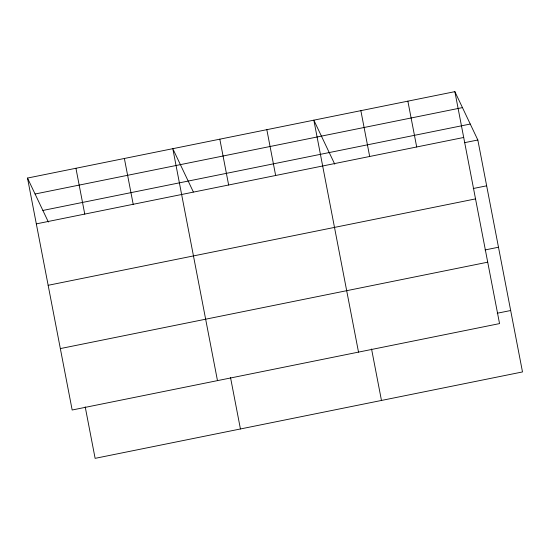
<?xml version="1.0" encoding="UTF-8"?>
<svg xmlns="http://www.w3.org/2000/svg" width="550" height="550" viewBox="0 0 550 550"><rect width="100%" height="100%" fill="white"/><g stroke="black" fill="none" stroke-linecap="round" stroke-linejoin="round"><path stroke-width="0.82" d="M454.877 91.651L499.544 323.599L72.167 410.004L27.5 178.062L454.877 91.651L477.833 139.996L522.5 371.938L95.123 458.349L85.209 406.883M35.076 194.012L462.454 107.608M42.879 210.451L470.257 124.046M36.321 223.877L463.705 137.472M464.399 142.711L477.833 139.996M473.227 188.526L486.661 185.811M48.153 285.299L475.53 198.894M485.052 249.947L498.486 247.232M60.335 348.583L487.719 262.178M497.241 313.232L510.675 310.516M334.737 164.161L313.844 120.168L358.511 352.11M193.353 191.95L172.81 148.686L217.477 380.627M27.5 178.062L48.386 222.049M407.866 101.159L416.694 146.974M360.855 110.66L369.676 156.482M371.553 348.989L381.466 400.455M266.832 129.676L275.653 175.491M219.821 139.178L228.642 184.992M230.519 377.506L240.433 428.966M124.376 158.476L133.196 204.291M75.934 168.266L84.762 214.087"/></g></svg>
